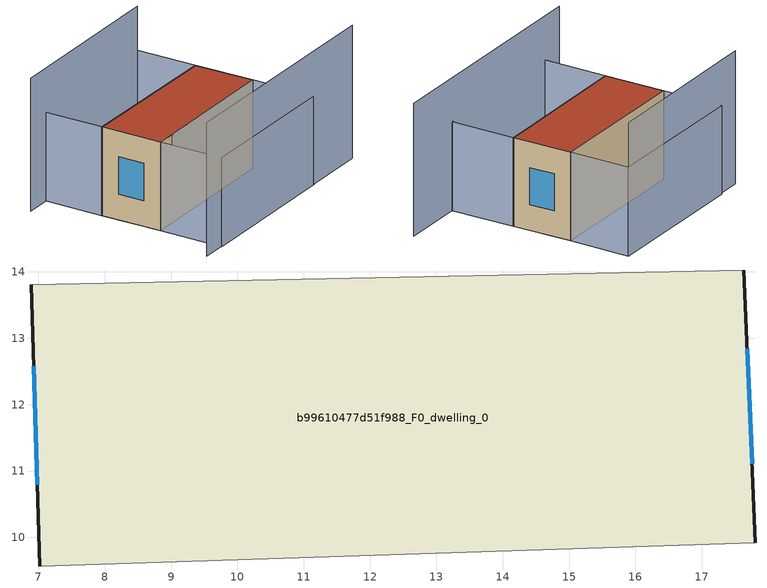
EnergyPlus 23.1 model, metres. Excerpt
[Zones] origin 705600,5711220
b99610477d51f988_F0_dwelling_0
 floor ground (EU_floor_Construction): 17.81,9.92 17.64,14.03 6.89,13.81 7.02,9.57 z0
 wall outside (EU_wall_Construction): 17.64,14.03 17.81,9.92 / 7.02,9.57 6.89,13.81 z0:6
 wall adiabatic (EU_wall_Construction): 6.89,13.81 17.64,14.03 / 17.81,9.92 7.02,9.57 z0:6
 window (EU_Window_Construction): 17.69,12.84 17.76,11.11 / 6.98,10.79 6.93,12.58 z1.73:4.27
 roof outside (EU_roof_Construction): 17.64,14.03 17.81,9.92 7.02,9.57 6.89,13.81 z6
shading: 5.49,5.14 22.42,5.62 / 17.49,18.24 5.02,17.83 z0:9; 7.02,9.57 17.81,9.92 / 17.81,9.92 17.95,5.49 / 17.95,5.49 7.16,5.14 / 7.16,5.14 7.02,9.57 / 17.64,14.03 6.89,13.81 / 6.89,13.81 6.8,18.02 / 6.8,18.02 17.55,18.25 / 17.55,18.25 17.64,14.03 z0:6
[Building]
EU S2 Campaign: North Axis=0; Terrain=City; Solar Distribution=FullExterior
[Site:Location]
London: Latitude=51.5; Longitude=-0.5; Time Zone=0; Elevation=25
[SizingPeriod:WeatherFileDays]
AnnualSizingPeriod: Begin Month=1; Begin Day of Month=1; End Month=12; End Day of Month=31; Day of Week for Start Day=Monday; Use Weather File Daylight Saving Period=No; Use Weather File Rain and Snow Indicators=No
[MATERIAL]
EU_InternalMass_Material: Roughness=MediumRough; Thickness=0.1; Conductivity=1; Density=1800; Specific Heat=900; Thermal Absorptance=0.9; Solar Absorptance=0.7; Visible Absorptance=0.7
[MATERIAL:NOMASS] Roughness=MediumRough; Thermal Absorptance=0.9; Solar Absorptance=0.7; Visible Absorptance=0.7
Name | Thermal Resistance
EU_wall_NoMass | 0.724719
EU_roof_NoMass | 2.98947
EU_floor_NoMass | 2.39157
[WINDOWMATERIAL:SIMPLEGLAZINGSYSTEM]
EU_Window_SimpleGlazing: UFactor=2.63425; Solar Heat Gain Coefficient=0.76; Visible Transmittance=0.76
[CONSTRUCTION]
EU_wall_Construction: EU_wall_NoMass
EU_roof_Construction: EU_roof_NoMass
EU_floor_Construction: EU_floor_NoMass
EU_InternalMass_Construction: EU_InternalMass_Material
EU_Window_Construction: EU_Window_SimpleGlazing
[ZONE]
b99610477d51f988_F0_dwelling_0: Type=1; Multiplier=1; Ceiling Height=autocalculate; Volume=270.059; Floor Area=autocalculate; Part of Total Floor Area=Yes
[INTERNALMASS]
b99610477d51f988_F0_dwelling_0_EU_InternalMass: Construction=EU_InternalMass_Construction; Zone or ZoneList=b99610477d51f988_F0_dwelling_0; Surface Area=45.0095
[OTHEREQUIPMENT]
EU_Step8_InternalGain_b99610477d51f988_F0_dwelling_0_f000: Fuel Type=Electricity; Zone or ZoneList or Space or SpaceList=b99610477d51f988_F0_dwelling_0; Schedule=EU_Step8_GainSchedule_b99610477d51f988_F0_dwelling_0_f000; Design Level Calculation Method=Watts/Area; Power per Zone Floor Area=1; Fraction Latent=0; Fraction Radiant=0; Fraction Lost=0; Carbon Dioxide Generation Rate=0; EndUse Subcategory=EU_Step8_InternalGains
[ZONEVENTILATION:DESIGNFLOWRATE]
EU_ConstantAir_b99610477d51f988_F0_dwelling_0: Zone or ZoneList or Space or SpaceList=b99610477d51f988_F0_dwelling_0; Schedule=EU_AlwaysOn; Design Flow Rate Calculation Method=AirChanges/Hour; Air Changes per Hour=0.418135; Ventilation Type=Natural; Fan Pressure Rise=0; Fan Total Efficiency=1; Constant Term Coefficient=1; Temperature Term Coefficient=0; Velocity Term Coefficient=0; Velocity Squared Term Coefficient=0; Minimum Indoor Temperature=-100; Maximum Indoor Temperature=100; Delta Temperature=-100; Minimum Outdoor Temperature=-100; Maximum Outdoor Temperature=100; Maximum Wind Speed=40
[HVACTEMPLATE:THERMOSTAT]
EU_HeatOnly_b99610477d51f988_F0_dwelling_0: Constant Heating Setpoint=20; Constant Cooling Setpoint=50
[HVACTEMPLATE:ZONE:IDEALLOADSAIRSYSTEM]
b99610477d51f988_F0_dwelling_0: Template Thermostat=EU_HeatOnly_b99610477d51f988_F0_dwelling_0; System Availability Schedule=EU_AlwaysOn; Maximum Heating Supply Air Temperature=50; Minimum Cooling Supply Air Temperature=13; Maximum Heating Supply Air Humidity Ratio=0.0156; Minimum Cooling Supply Air Humidity Ratio=0.0077; Heating Limit=NoLimit; Cooling Limit=NoLimit; Heating Availability Schedule=EU_AlwaysOn; Cooling Availability Schedule=EU_CoolingOff; Dehumidification Control Type=ConstantSensibleHeatRatio; Cooling Sensible Heat Ratio=0.7; Dehumidification Setpoint=60; Humidification Control Type=None; Humidification Setpoint=30; Outdoor Air Method=None; Outdoor Air Flow Rate per Person=0.00944; Outdoor Air Flow Rate per Zone Floor Area=0; Outdoor Air Flow Rate per Zone=0; Demand Controlled Ventilation Type=None; Outdoor Air Economizer Type=NoEconomizer; Heat Recovery Type=None; Sensible Heat Recovery Effectiveness=0.7; Latent Heat Recovery Effectiveness=0.65
[SIZING:ZONE]
b99610477d51f988_F0_dwelling_0: Zone Cooling Design Supply Air Temperature Input Method=SupplyAirTemperature; Zone Cooling Design Supply Air Temperature=13; Zone Heating Design Supply Air Temperature Input Method=SupplyAirTemperature; Zone Heating Design Supply Air Temperature=50; Zone Cooling Design Supply Air Humidity Ratio=0.008; Zone Heating Design Supply Air Humidity Ratio=0.008; Cooling Design Air Flow Method=DesignDay; Cooling Design Air Flow Rate=0; Cooling Minimum Air Flow per Zone Floor Area=0.000762; Cooling Minimum Air Flow=0; Cooling Minimum Air Flow Fraction=0.2; Heating Design Air Flow Method=DesignDay; Heating Design Air Flow Rate=0; Heating Maximum Air Flow per Zone Floor Area=0.002032; Heating Maximum Air Flow=0.141576; Heating Maximum Air Flow Fraction=0.3; Account for Dedicated Outdoor Air System=No; Dedicated Outdoor Air System Control Strategy=NeutralSupplyAir; Dedicated Outdoor Air Low Setpoint Temperature for Design=autosize; Dedicated Outdoor Air High Setpoint Temperature for Design=autosize; Zone Load Sizing Method=Sensible Load Only No Latent Load; Zone Latent Cooling Design Supply Air Humidity Ratio Input Method=HumidityRatioDifference; Zone Cooling Design Supply Air Humidity Ratio Difference=0.005; Zone Latent Heating Design Supply Air Humidity Ratio Input Method=HumidityRatioDifference; Zone Humidification Design Supply Air Humidity Ratio Difference=0.005
[SCHEDULE:CONSTANT]
Name | Hourly Value
EU_AlwaysOn | 1
EU_CoolingOff | 0
[SCHEDULE:FILE]
EU_Step8_GainSchedule_b99610477d51f988_F0_dwelling_0_f000: File=../../schedules/b99610477d51f988/b99610477d51f988_F0_dwelling_0_f000_gain.csv; Column Number=1; Rows to Skip at Top=0; Number of Hours of Data=8760; Column Separator=Comma; Interpolate to Timestep=No; Minutes per Item=60; Adjust Schedule for Daylight Savings=Yes
